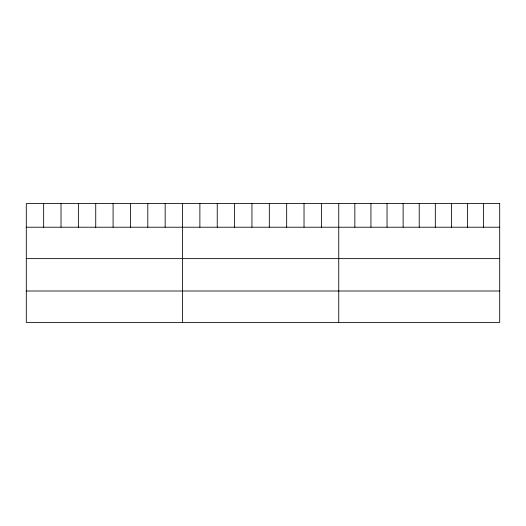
<?xml version="1.0" encoding="UTF-8"?>
<svg xmlns="http://www.w3.org/2000/svg" width="526" height="526" viewBox="0 0 526 526"><rect width="100%" height="100%" fill="white"/><g stroke="black" fill="none" stroke-linecap="round" stroke-linejoin="round"><path stroke-width="0.79" d="M26.3 227.219L499.7 227.219M26.3 258.634L499.7 258.634M26.3 291.003L499.7 291.003M483.604 203.575L483.604 227.219M467.509 203.575L467.509 227.219M451.413 203.575L451.413 227.219M435.318 203.575L435.318 227.219M419.222 203.575L419.222 227.219M403.126 203.575L403.126 227.219M387.031 203.575L387.031 227.219M370.935 203.575L370.935 227.219M354.84 203.575L354.84 227.219M338.744 203.575L338.744 322.425M321.386 203.575L321.386 227.219M304.028 203.575L304.028 227.219M286.67 203.575L286.67 227.219M269.312 203.575L269.312 227.219M251.954 203.575L251.954 227.219M234.596 203.575L234.596 227.219M217.238 203.575L217.238 227.219M199.88 203.575L199.88 227.219M182.522 203.575L182.522 322.425M165.164 203.575L165.164 227.219M147.806 203.575L147.806 227.219M130.448 203.575L130.448 227.219M113.09 203.575L113.09 227.219M95.732 203.575L95.732 227.219M78.374 203.575L78.374 227.219M61.016 203.575L61.016 227.219M43.658 203.575L43.658 227.219M499.7 203.575L26.3 203.575L26.3 322.425L499.7 322.425L499.7 203.575"/></g></svg>
